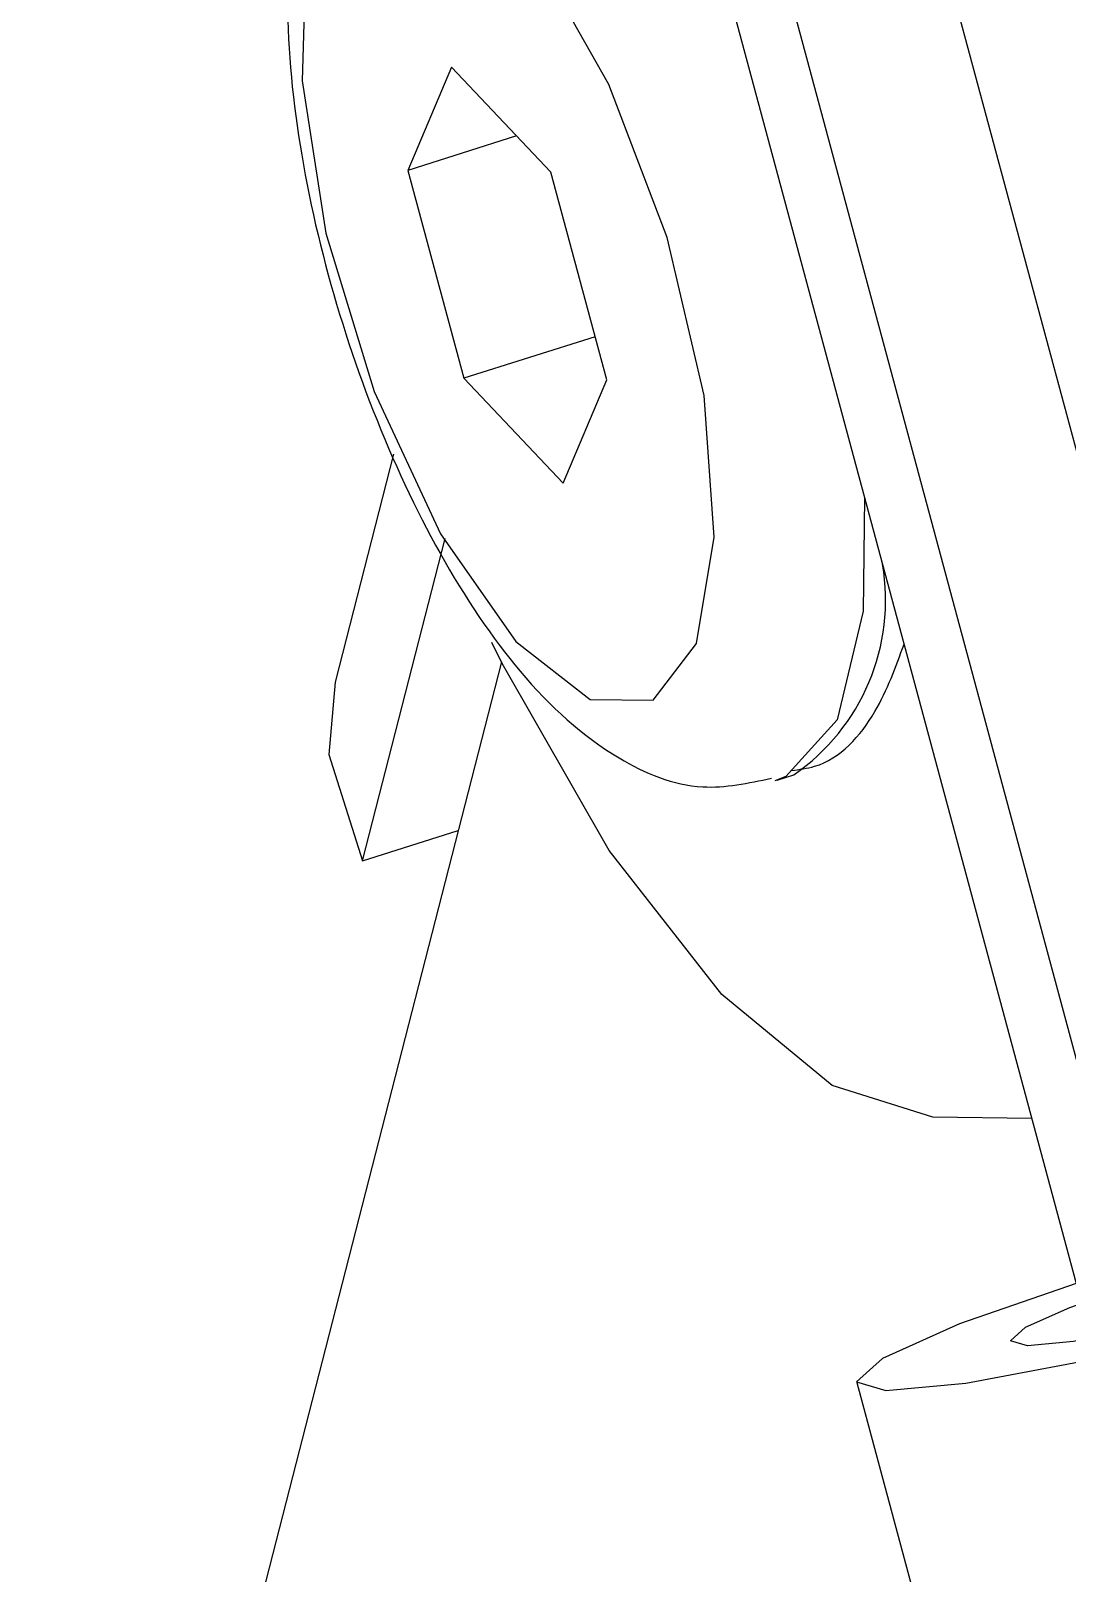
# Model space of a CAD drawing. Header units: millimetres. Extents: x 15 to 1184, y 5 to 836.
# Drawn here: x 786.04 to 791.57, y 622.03 to 630.25 of the extents above; entities that cross this region are included whole.
import ezdxf

# ---------------------------------------------------------------- set-up
doc = ezdxf.new("R2010")
doc.units = ezdxf.units.MM
doc.layers.get('0').update_dxf_attribs({"lineweight": 18})

msp = doc.modelspace()

# ---------------------------------------------------------------- linework, layer by layer
at = {"color": 7, "linetype": 'Continuous', "lineweight": 25}
for p, q in [((790.3871, 632.5802), (792.8156, 623.5588)), ((791.9396, 623.5695), (789.5729, 632.361)), ((789.2693, 632.2901), (791.6159, 623.5735)), ((788.2848, 630.0559), (788.0531, 629.5065)), ((788.8148, 629.4972), (788.2848, 630.0559)), ((788.632, 629.6899), (788.0531, 629.5065)), ((788.0531, 629.5065), (788.3514, 628.3985)), ((789.1131, 628.3892), (788.8148, 629.4972)), ((789.051, 628.6201), (788.3514, 628.3985)), ((788.3514, 628.3985), (788.8814, 627.8398)), ((788.8814, 627.8398), (789.1131, 628.3892)), ((787.9763, 627.9945), (787.6646, 626.7785)), ((787.8102, 625.8253), (788.2509, 627.5446)), ((788.5519, 626.887), (786.0424, 617.0978)), ((790.0217, 626.2567), (790.1105, 626.2848)), ((787.8102, 625.8253), (788.3213, 625.9872)), ((791.3792, 624.4526), (790.8514, 624.4591)), ((790.4464, 623.0443), (791.2214, 620.1654))]:
    msp.add_line(p, q, dxfattribs=at)
for points in [[(787.9631, 631.251), (787.6747, 631.0995), (787.5091, 630.6574), (787.4885, 629.9844), (787.6157, 629.1715), (787.8736, 628.3283), (788.2273, 627.5688), (788.629, 626.9956), (789.0246, 626.686), (789.3605, 626.6819), (789.5915, 626.9838), (789.6862, 627.551), (789.632, 628.3068), (789.4361, 629.1492), (789.125, 629.9644), (788.7407, 630.6423), (788.3352, 631.0914), (787.9631, 631.251)], [(790.4879, 627.7636), (790.4813, 627.1565), (790.3412, 626.578), (790.0683, 626.2747), (790.01, 626.2531)], [(790.8514, 624.4591), (790.3145, 624.6286), (789.7261, 625.1135), (789.1264, 625.8809), (788.5563, 626.8783), (788.5013, 626.9905)], [(787.6646, 626.7785), (787.6315, 626.3927), (787.8102, 625.8253)], [(791.6159, 623.5735), (790.9944, 623.3575), (790.5834, 623.173), (790.4457, 623.0481), (790.602, 623.0017), (791.0287, 623.0409), (791.6607, 623.1598), (792.4019, 623.3403), (793.1394, 623.5548)], [(792.8156, 623.5588), (792.3916, 623.4354), (791.9654, 623.3317), (791.602, 623.2633), (791.3567, 623.2407), (791.2668, 623.2674), (791.346, 623.3392), (791.5823, 623.4453), (791.9396, 623.5695)]]:
    msp.add_lwpolyline(points, dxfattribs=at)
msp.add_arc((789.4703, 627.2157), 1.1298, 304.5176, 9.77679, dxfattribs=at)
for points, knots in [([(788.2191, 631.9565), (788.1735, 631.9486), (787.9773, 631.9148), (787.7118, 631.645), (787.4982, 631.2325), (787.3963, 630.664), (787.4179, 629.9226), (787.5795, 629.0622), (787.8541, 628.2109), (788.217, 627.4362), (788.6538, 626.7889), (789.1002, 626.3854), (789.5805, 626.1798), (789.8682, 626.2402), (789.9921, 626.2663)], [0, 0, 0, 0, 0.153983, 0.661748, 1.188884, 1.823971, 2.58779, 3.328108, 4.053488, 4.781113, 5.524119, 6.315994, 6.865838, 7.282024, 7.282024, 7.282024, 7.282024]), ([(790.0978, 626.3076), (790.1398, 626.3129), (790.3286, 626.3365), (790.5601, 626.597), (790.6543, 626.859), (790.6984, 626.9817)], [0, 0, 0, 0, 0.1267812, 0.5699813, 0.9597673, 0.9597673, 0.9597673, 0.9597673])]:
    msp.add_open_spline(points, degree=3, knots=knots, dxfattribs=at)

doc.saveas('drawing.dxf')
